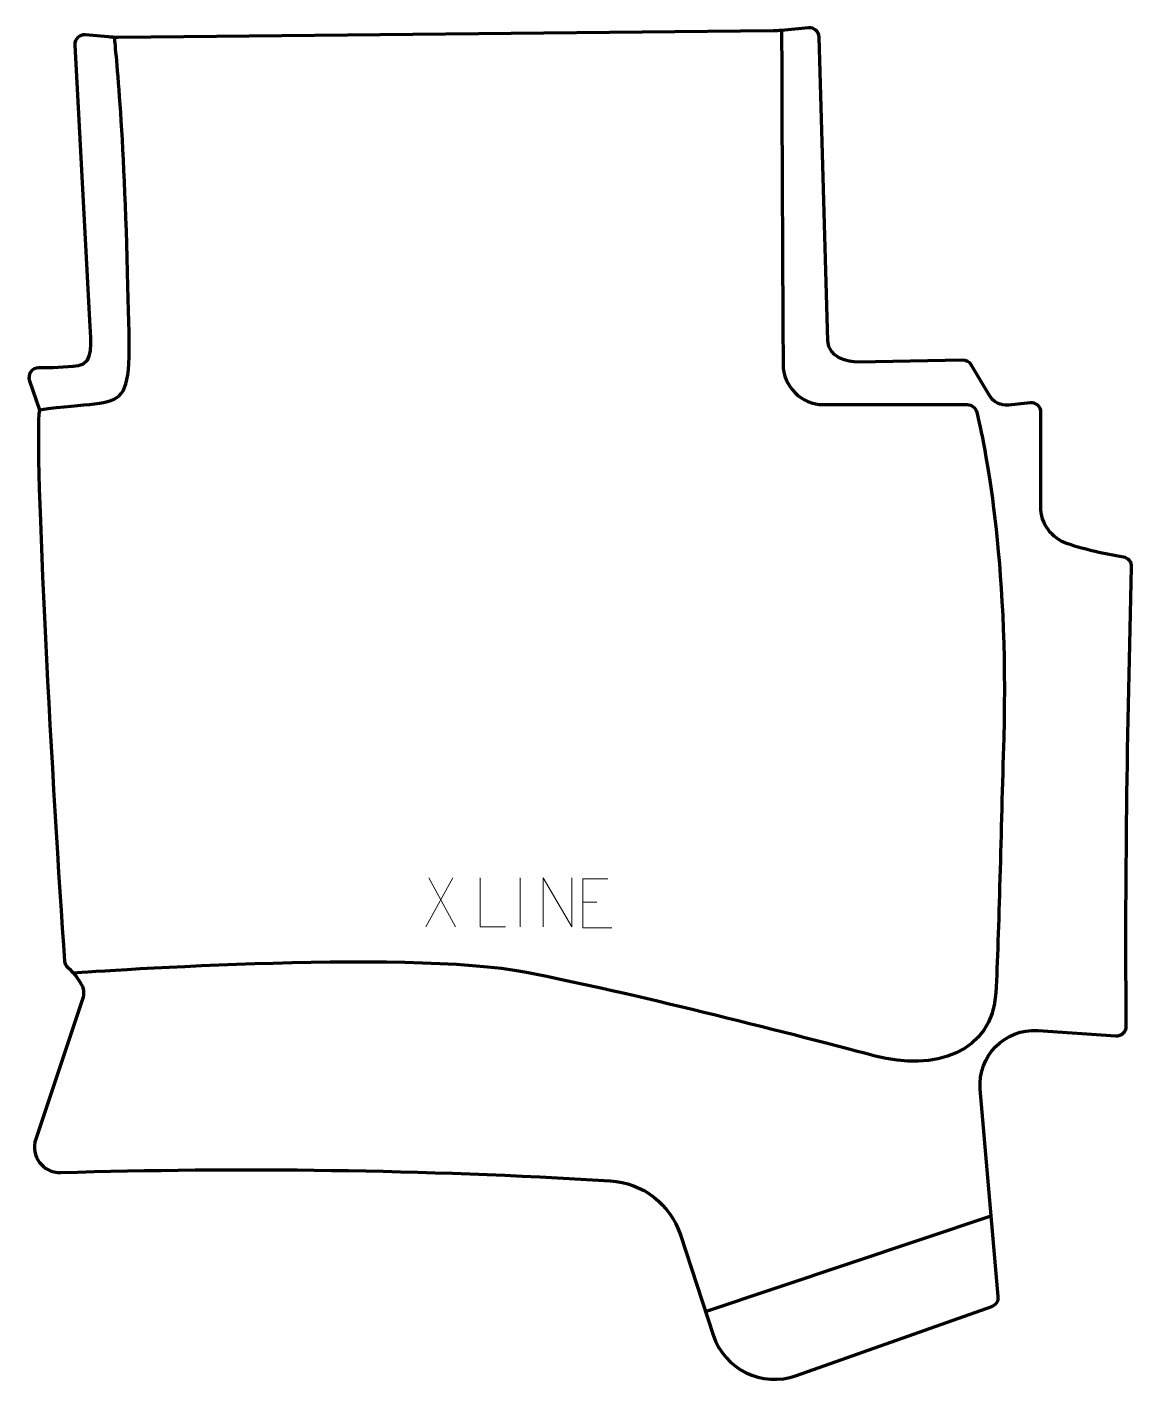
# Model space of a CAD drawing. Header units: millimetres. Extents: x -279 to 284, y -351 to 342.
import ezdxf

# ---------------------------------------------------------------- set-up
doc = ezdxf.new("R2010")
doc.units = ezdxf.units.MM
doc.header["$MEASUREMENT"] = 0
for name, color, linetype in [('layer 1', 7, 'Continuous'), ('layer 2', 7, 'Continuous'), ('layer 3', 7, 'Continuous')]:
    doc.layers.add(name, color=color, linetype=linetype)

msp = doc.modelspace()

# ---------------------------------------------------------------- linework, layer by layer
at = {"layer": 'layer 1', "color": 250, "lineweight": 9}
for points in [[(-61.905, -90.9782), (-61.905, -90.9782), (-75.6456, -115.874), (-75.6456, -115.874)], [(-74.191, -90.9782), (-74.191, -90.9782), (-60.4504, -115.9317), (-60.4504, -115.9317)], [(-27.5734, -90.9679), (-27.5734, -90.9679), (-27.5734, -115.942), (-27.5734, -115.942)], [(4.2585, -103.455), (4.2585, -103.455), (11.4266, -103.455), (11.4266, -103.455)]]:
    msp.add_open_spline(points, degree=3, dxfattribs=at)
for points, knots in [([(-35.0989, -115.9318), (-35.0989, -115.9318), (-48.048, -115.9318), (-48.048, -115.9318), (-48.048, -115.9318), (-48.048, -115.9318), (-48.048, -90.9782), (-48.048, -90.9782)], [0, 0, 0, 0, 0.33333333, 0.33333333, 0.33333333, 0.33333333, 1, 1, 1, 1]), ([(-15.9008, -115.9317), (-15.9008, -115.9317), (-15.9008, -90.9782), (-15.9008, -90.9782), (-15.9008, -90.9782), (-15.9008, -90.9782), (-1.246, -115.9317), (-1.246, -115.9317), (-1.246, -115.9317), (-1.246, -115.9317), (-1.246, -90.9782), (-1.246, -90.9782)], [0, 0, 0, 0, 0.25, 0.25, 0.25, 0.25, 0.5, 0.5, 0.5, 0.5, 1, 1, 1, 1]), ([(17.1324, -91.5753), (17.1324, -91.5753), (4.2585, -91.5753), (4.2585, -91.5753), (4.2585, -91.5753), (4.2585, -91.5753), (4.2585, -116.5289), (4.2585, -116.5289), (4.2585, -116.5289), (4.2585, -116.5289), (19.1243, -116.5289), (19.1243, -116.5289)], [0, 0, 0, 0, 0.25, 0.25, 0.25, 0.25, 0.5, 0.5, 0.5, 0.5, 1, 1, 1, 1])]:
    msp.add_open_spline(points, degree=3, knots=knots, dxfattribs=at)
at = {"layer": 'layer 2', "color": 230, "lineweight": 200}
msp.add_open_spline([(-259.6569, -133.3556), (-265.5699, -50.1284), (-275.3593, 128.2442), (-272.4522, 147.4024), (-272.4522, 147.4024), (-272.4522, 147.4024), (-277.5333, 162.1054), (-277.5333, 162.1054), (-277.5333, 162.1054), (-278.6605, 165.3671), (-276.1917, 168.7443), (-272.7253, 168.6977), (-272.7253, 168.6977), (-266.3596, 168.6119), (-259.6283, 168.9973), (-252.6363, 169.7175), (-252.6363, 169.7175), (-244.6506, 170.5415), (-246.5023, 183.251), (-246.8436, 189.6968), (-246.8436, 189.6968), (-246.8436, 189.6968), (-254.4387, 333.0728), (-254.4387, 333.0728), (-254.4387, 333.0728), (-254.5996, 336.1091), (-252.0099, 338.579), (-248.9679, 338.2897), (-248.9679, 338.2897), (-248.9679, 338.2897), (-237.5118, 337.2014), (-237.5118, 337.2014), (-237.5118, 337.2014), (-235.7643, 337.0353), (-234.0092, 336.9611), (-232.2539, 336.9787), (-232.2539, 336.9787), (-232.2539, 336.9787), (101.23, 340.3337), (101.23, 340.3337), (101.23, 340.3337), (102.6782, 340.3483), (104.1243, 340.4257), (105.5651, 340.5659), (105.5651, 340.5659), (105.5651, 340.5659), (119.2116, 341.8924), (119.2116, 341.8924), (119.2116, 341.8924), (122.0931, 342.1726), (124.609, 339.967), (124.6926, 337.0876), (124.6926, 337.0876), (124.6926, 337.0876), (129.1832, 182.4825), (129.1832, 182.4825), (129.1832, 182.4825), (129.4298, 173.9879), (139.1458, 171.522), (144.5992, 171.6269), (144.5992, 171.6269), (144.5992, 171.6269), (197.7718, 172.6473), (197.7718, 172.6473), (197.7718, 172.6473), (199.5768, 172.6817), (201.2602, 171.7454), (202.1751, 170.1977), (202.1751, 170.1977), (202.1751, 170.1977), (211.4099, 154.5797), (211.4099, 154.5797), (211.4099, 154.5797), (213.4003, 151.2129), (217.1884, 149.3182), (221.0929, 149.7358), (221.0929, 149.7358), (221.0929, 149.7358), (232.1301, 150.9165), (232.1301, 150.9165), (232.1301, 150.9165), (235.0914, 151.2335), (237.6709, 148.9205), (237.6616, 145.9575), (237.6616, 145.9575), (237.6616, 145.9575), (237.5106, 98.0142), (237.5106, 98.0142), (237.5106, 98.0142), (237.4928, 89.4003), (243.0508, 81.7671), (251.2714, 79.0712), (251.2714, 79.0712), (260.4699, 76.0545), (269.9431, 73.8377), (279.6534, 72.309), (279.6534, 72.309), (282.1236, 71.92), (283.9123, 69.7536), (283.8459, 67.2655), (283.8459, 67.2655), (281.5891, -17.2356), (280.4197, -97.2529), (281.1266, -166.4653), (281.1266, -166.4653), (281.1564, -169.3678), (278.6918, -171.6775), (275.7816, -171.4785), (275.7816, -171.4785), (275.7816, -171.4785), (236.2058, -168.7691), (236.2058, -168.7691), (236.2058, -168.7691), (219.2778, -167.6098), (205.2991, -181.7613), (206.7569, -198.5811), (206.7569, -198.5811), (206.7569, -198.5811), (215.912, -304.1892), (215.912, -304.1892), (215.912, -304.1892), (216.1074, -306.4457), (214.7462, -308.55), (212.6004, -309.3076), (212.6004, -309.3076), (212.6004, -309.3076), (113.11, -344.4433), (113.11, -344.4433), (113.11, -344.4433), (95.6431, -350.6804), (76.4578, -341.3286), (70.7145, -323.7774), (70.7145, -323.7774), (70.7145, -323.7774), (54.0184, -272.7566), (54.0184, -272.7566), (54.0184, -272.7566), (48.9142, -257.159), (34.7408, -246.2665), (18.2831, -245.2658), (18.2831, -245.2658), (-77.6939, -239.4289), (-171.1218, -238.3277), (-261.6062, -241.0821), (-261.6062, -241.0821), (-270.6333, -241.3569), (-277.1753, -232.6117), (-274.3264, -224.083), (-274.3264, -224.083), (-274.3264, -224.083), (-250.5158, -152.7963), (-250.5158, -152.7963), (-250.5158, -152.7963), (-249.5724, -150.008), (-249.9226, -146.9517), (-251.4543, -144.437), (-251.4543, -144.437), (-253.1747, -141.6114), (-255.3455, -139.0243), (-258.0091, -136.6972), (-258.0091, -136.6972), (-258.9808, -135.8482), (-259.5653, -134.6427), (-259.6569, -133.3556)], degree=3, knots=[0, 0, 0, 0, 0.02380952, 0.02380952, 0.02380952, 0.02380952, 0.04761905, 0.04761905, 0.04761905, 0.04761905, 0.07142857, 0.07142857, 0.07142857, 0.07142857, 0.0952381, 0.0952381, 0.0952381, 0.0952381, 0.11904762, 0.11904762, 0.11904762, 0.11904762, 0.14285714, 0.14285714, 0.14285714, 0.14285714, 0.16666667, 0.16666667, 0.16666667, 0.16666667, 0.19047619, 0.19047619, 0.19047619, 0.19047619, 0.21428571, 0.21428571, 0.21428571, 0.21428571, 0.23809524, 0.23809524, 0.23809524, 0.23809524, 0.26190476, 0.26190476, 0.26190476, 0.26190476, 0.28571429, 0.28571429, 0.28571429, 0.28571429, 0.30952381, 0.30952381, 0.30952381, 0.30952381, 0.33333333, 0.33333333, 0.33333333, 0.33333333, 0.35714286, 0.35714286, 0.35714286, 0.35714286, 0.38095238, 0.38095238, 0.38095238, 0.38095238, 0.4047619, 0.4047619, 0.4047619, 0.4047619, 0.42857143, 0.42857143, 0.42857143, 0.42857143, 0.45238095, 0.45238095, 0.45238095, 0.45238095, 0.47619048, 0.47619048, 0.47619048, 0.47619048, 0.5, 0.5, 0.5, 0.5, 0.52380952, 0.52380952, 0.52380952, 0.52380952, 0.54761905, 0.54761905, 0.54761905, 0.54761905, 0.57142857, 0.57142857, 0.57142857, 0.57142857, 0.5952381, 0.5952381, 0.5952381, 0.5952381, 0.61904762, 0.61904762, 0.61904762, 0.61904762, 0.64285714, 0.64285714, 0.64285714, 0.64285714, 0.66666667, 0.66666667, 0.66666667, 0.66666667, 0.69047619, 0.69047619, 0.69047619, 0.69047619, 0.71428571, 0.71428571, 0.71428571, 0.71428571, 0.73809524, 0.73809524, 0.73809524, 0.73809524, 0.76190476, 0.76190476, 0.76190476, 0.76190476, 0.78571429, 0.78571429, 0.78571429, 0.78571429, 0.80952381, 0.80952381, 0.80952381, 0.80952381, 0.83333333, 0.83333333, 0.83333333, 0.83333333, 0.85714286, 0.85714286, 0.85714286, 0.85714286, 0.88095238, 0.88095238, 0.88095238, 0.88095238, 0.9047619, 0.9047619, 0.9047619, 0.9047619, 0.92857143, 0.92857143, 0.92857143, 0.92857143, 0.95238095, 0.95238095, 0.95238095, 0.95238095, 1, 1, 1, 1], dxfattribs=at)
at = {"layer": 'layer 3', "color": 142, "lineweight": 200}
for points, knots in [([(105.5871, 340.5678), (105.5625, 300.0178), (106.1582, 209.3157), (106.3019, 170.6171), (106.3019, 170.6171), (106.3444, 159.2163), (115.5967, 149.9988), (126.9976, 149.9956), (126.9976, 149.9956), (126.9976, 149.9956), (200.0762, 149.9762), (200.0762, 149.9762), (200.0762, 149.9762), (202.3784, 149.9759), (204.3817, 148.4052), (204.9303, 146.1692), (204.9303, 146.1692), (208.623, 131.1265), (221.3014, 72.1106), (218.662, -19.8021), (218.662, -19.8021), (217.301, -67.2063), (216.208, -119.3431), (214.6779, -149.4025), (214.6779, -149.4025), (213.1132, -180.1377), (183.0026, -189.6567), (153.2512, -181.7846), (153.2512, -181.7846), (103.0505, -168.5022), (29.8229, -149.8704), (-24.3853, -139.2178), (-24.3853, -139.2178), (-85.8241, -127.1443), (-255.1181, -139.5357), (-255.1181, -139.5357)], [0, 0, 0, 0, 0.1, 0.1, 0.1, 0.1, 0.2, 0.2, 0.2, 0.2, 0.3, 0.3, 0.3, 0.3, 0.4, 0.4, 0.4, 0.4, 0.5, 0.5, 0.5, 0.5, 0.6, 0.6, 0.6, 0.6, 0.7, 0.7, 0.7, 0.7, 0.8, 0.8, 0.8, 0.8, 1, 1, 1, 1]), ([(-272.4521, 147.4023), (-223.0404, 154.6442), (-225.6039, 138.941), (-227.5236, 217.4446), (-227.5236, 217.4446), (-229.4434, 295.9484), (-234.2195, 337.0003), (-234.2195, 337.0003)], [0, 0, 0, 0, 0.33333333, 0.33333333, 0.33333333, 0.33333333, 1, 1, 1, 1])]:
    msp.add_open_spline(points, degree=3, knots=knots, dxfattribs=at)
msp.add_open_spline([(66.8224, -311.883), (66.8224, -311.883), (212.355, -263.1569), (212.355, -263.1569)], degree=3, dxfattribs=at)

doc.saveas('drawing.dxf')
